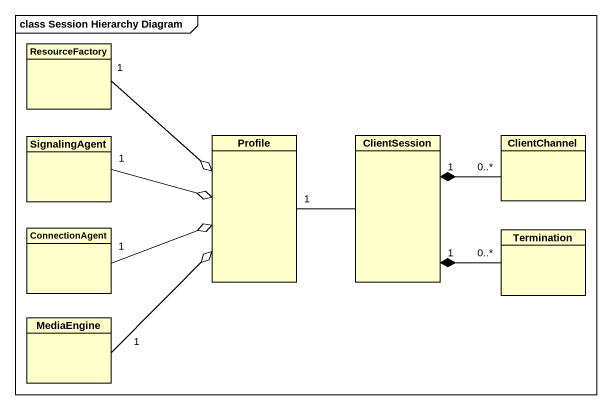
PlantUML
@startuml
mainframe class Session Hierarchy Diagram
hide circle
hide empty members
class ResourceFactory
class SignalingAgent
class Profile
class ClientSession
class ClientChannel
class ConnectionAgent
class Termination
class MediaEngine
ResourceFactory "1" --o Profile
SignalingAgent "1" -right-o Profile
Profile "1" -right- ClientSession
ClientChannel "0..*" -left-* "1" ClientSession
ConnectionAgent "1" -right-o Profile
Termination "0..*" -left-* "1" ClientSession
MediaEngine "1" -up-o Profile
@enduml
